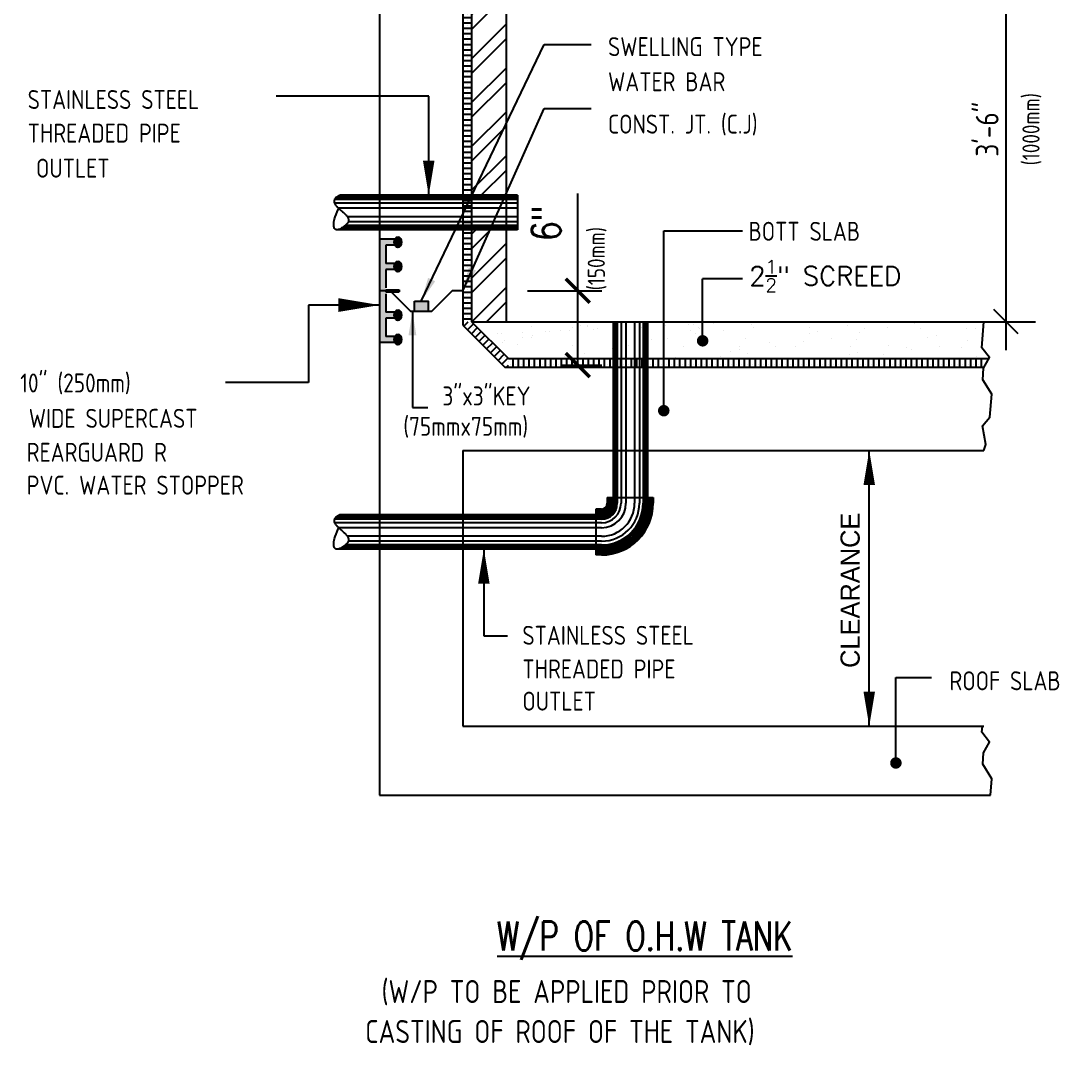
# Model space of a CAD drawing. Header units: inches. Extents: x 62745 to 64469, y 7520 to 8963.
# Drawn here: x 63366.6 to 63583.6, y 8291.4 to 8505.5 of the extents above; entities that cross this region are included whole.
import ezdxf
from ezdxf.enums import TextEntityAlignment as Align

# ---------------------------------------------------------------- set-up
doc = ezdxf.new("R2010")
doc.units = ezdxf.units.IN
doc.header["$MEASUREMENT"] = 0
doc.header["$PDMODE"] = 3
for name, color, linetype in [('BARS', 4, 'Continuous'), ('DIM', 2, 'Continuous'), ('DIML', 1, 'Continuous'), ('ELEVATION', 2, 'Continuous'), ('HATCH', 253, 'Continuous'), ('L2', 2, 'Continuous'), ('miscllenious', 1, 'Continuous'), ('REARGUARD', 2, 'Continuous'), ('SECTION', 3, 'Continuous'), ('T3', 3, 'Continuous'), ('TETIL TEX', 4, 'Continuous'), ('TEXT3', 4, 'Continuous')]:
    doc.layers.add(name, color=color, linetype=linetype)
doc.styles.add('1', font='archquik.shx', dxfattribs={"height": 48})
doc.styles.add('ARCHQUIK', font='ARCHQUIK.shx', dxfattribs={"height": 30})
doc.styles.add('DIM 3_16 (A)', font='simplex.shx', dxfattribs={"width": 0.8})
doc.styles.add('ROMANS', font='simplex.shx', dxfattribs={"width": 0.75})
doc.styles.get("Standard").update_dxf_attribs({"font": 'arial.ttf'})
doc.dimstyles.new('DIM 3_16 (A)', dxfattribs={"dimtxt": 6, "dimasz": 5, "dimexe": 5, "dimexo": 5, "dimgap": 3, "dimtad": 1, "dimdec": 0, "dimzin": 3, "dimdsep": 46, "dimlunit": 4, "dimtxsty": 'DIM 3_16 (A)', "dimblk": 'ARCHTICK', "dimcen": 5, "dimdle": 6, "dimclrd": 2, "dimclre": 2, "dimclrt": 3, "dimadec": 0, "dimazin": 2, "dimtfac": 1, "dimtdec": 0, "dimtofl": 0, "dimtmove": 0, "dimatfit": 3, "dimfxl": 0, "dimtolj": 1, "dimtzin": 0, "dimlwd": -1, "dimlwe": -1, "dimarcsym": 0})

# ---------------------------------------------------------------- blocks, each defined once
blk = doc.blocks.new('*X1047')
at = {"color": 0}
for p, q in [((856.58, 903.75), (858.08, 903.75)), ((856.58, 902.81), (858.08, 902.81)), ((857.34, 903.28), (857.34, 903.28)), ((857.34, 902.34), (857.34, 902.34)), ((856.58, 901.87), (858.08, 901.87)), ((856.58, 900.94), (858.08, 900.94)), ((857.34, 901.41), (857.34, 901.41)), ((857.34, 900.47), (857.34, 900.47)), ((856.58, 900), (858.08, 900)), ((856.58, 899.06), (858.08, 899.06)), ((857.34, 899.53), (857.34, 899.53)), ((856.58, 898.12), (858.08, 898.12)), ((856.58, 897.19), (858.08, 897.19)), ((857.34, 898.59), (857.34, 898.59)), ((857.34, 897.66), (857.34, 897.66)), ((856.58, 896.25), (858.08, 896.25)), ((856.58, 895.31), (858.08, 895.31)), ((857.34, 896.72), (857.34, 896.72)), ((857.34, 895.78), (857.34, 895.78)), ((856.58, 894.37), (858.08, 894.37)), ((856.58, 893.44), (858.08, 893.44)), ((857.34, 894.84), (857.34, 894.84)), ((857.34, 893.91), (857.34, 893.91)), ((856.58, 892.5), (858.08, 892.5)), ((856.58, 891.56), (858.08, 891.56)), ((857.34, 892.97), (857.34, 892.97)), ((857.34, 892.03), (857.34, 892.03)), ((856.58, 890.62), (858.08, 890.62)), ((856.58, 889.69), (858.08, 889.69)), ((857.34, 891.09), (857.34, 891.09)), ((857.34, 890.16), (857.34, 890.16)), ((856.58, 888.75), (858.08, 888.75)), ((856.58, 887.81), (858.08, 887.81)), ((857.34, 889.22), (857.34, 889.22)), ((857.34, 888.28), (857.34, 888.28)), ((856.58, 886.87), (858.08, 886.87)), ((857.34, 887.34), (857.34, 887.34)), ((857.34, 886.41), (857.34, 886.41)), ((856.58, 885.94), (858.08, 885.94)), ((856.58, 885), (858.08, 885)), ((857.34, 885.47), (857.34, 885.47)), ((857.34, 884.53), (857.34, 884.53)), ((856.58, 884.06), (858.08, 884.06)), ((856.58, 883.12), (858.08, 883.12)), ((857.34, 883.59), (857.34, 883.59)), ((857.34, 882.66), (857.34, 882.66)), ((856.58, 882.19), (858.08, 882.19)), ((856.58, 881.25), (858.08, 881.25)), ((857.34, 881.72), (857.34, 881.72)), ((857.34, 880.78), (857.34, 880.78)), ((856.58, 880.31), (858.08, 880.31)), ((856.58, 879.37), (858.08, 879.37)), ((857.34, 879.84), (857.34, 879.84)), ((857.34, 878.91), (857.34, 878.91)), ((856.58, 878.44), (858.08, 878.44)), ((856.58, 877.5), (858.08, 877.5)), ((857.34, 877.97), (857.34, 877.97)), ((857.34, 877.03), (857.34, 877.03)), ((856.58, 876.56), (858.08, 876.56)), ((856.58, 875.62), (858.08, 875.62)), ((857.34, 876.09), (857.34, 876.09)), ((857.34, 875.16), (857.34, 875.16)), ((856.58, 874.69), (858.08, 874.69)), ((856.58, 873.75), (858.08, 873.75)), ((857.34, 874.22), (857.34, 874.22)), ((856.58, 872.81), (858.08, 872.81)), ((856.58, 871.87), (858.08, 871.87)), ((857.34, 873.28), (857.34, 873.28)), ((857.34, 872.34), (857.34, 872.34)), ((856.58, 870.94), (858.08, 870.94)), ((856.58, 870), (858.08, 870)), ((857.34, 871.41), (857.34, 871.41)), ((857.34, 870.47), (857.34, 870.47)), ((856.58, 869.06), (858.08, 869.06)), ((856.58, 868.12), (858.08, 868.12)), ((857.34, 869.53), (857.34, 869.53)), ((857.34, 868.59), (857.34, 868.59)), ((856.58, 867.19), (858.08, 867.19)), ((856.58, 866.25), (858.08, 866.25)), ((857.34, 867.66), (857.34, 867.66)), ((857.34, 866.72), (857.34, 866.72)), ((856.58, 865.31), (858.08, 865.31)), ((856.58, 864.37), (858.08, 864.37)), ((857.34, 865.78), (857.34, 865.78)), ((857.34, 864.84), (857.34, 864.84)), ((856.58, 863.44), (858.08, 863.44)), ((856.58, 862.5), (858.08, 862.5)), ((857.34, 863.91), (857.34, 863.91)), ((857.34, 862.97), (857.34, 862.97)), ((856.58, 861.56), (858.08, 861.56)), ((857.34, 862.03), (857.34, 862.03)), ((857.34, 861.09), (857.34, 861.09)), ((856.58, 860.62), (858.08, 860.62)), ((856.58, 859.69), (858.08, 859.69)), ((857.34, 860.16), (857.34, 860.16)), ((857.34, 859.22), (857.34, 859.22)), ((856.58, 858.75), (858.08, 858.75)), ((856.58, 857.81), (858.08, 857.81)), ((857.34, 858.28), (857.34, 858.28)), ((857.34, 857.34), (857.34, 857.34)), ((856.58, 856.87), (858.08, 856.87)), ((856.58, 855.94), (858.08, 855.94)), ((857.34, 856.41), (857.34, 856.41)), ((857.34, 855.47), (857.34, 855.47)), ((856.58, 855), (858.08, 855)), ((856.58, 854.06), (858.08, 854.06)), ((857.34, 854.53), (857.34, 854.53)), ((857.34, 853.59), (857.34, 853.59)), ((856.58, 853.12), (858.08, 853.12)), ((856.58, 852.19), (858.08, 852.19)), ((857.34, 852.66), (857.34, 852.66)), ((857.34, 851.72), (857.34, 851.72)), ((856.58, 851.25), (858.08, 851.25)), ((856.58, 850.31), (858.08, 850.31)), ((857.34, 850.78), (857.34, 850.78)), ((857.34, 849.84), (857.34, 849.84)), ((856.58, 849.37), (858.08, 849.37)), ((856.58, 848.44), (858.08, 848.44)), ((857.34, 848.91), (857.34, 848.91)), ((856.58, 847.5), (858.08, 847.5)), ((856.58, 846.56), (858.08, 846.56)), ((857.34, 847.97), (857.34, 847.97)), ((857.34, 847.03), (857.34, 847.03)), ((856.58, 845.62), (858.08, 845.62)), ((856.58, 844.69), (858.08, 844.69)), ((857.34, 846.09), (857.34, 846.09)), ((857.34, 845.16), (857.34, 845.16)), ((856.58, 843.75), (858.08, 843.75)), ((856.58, 842.81), (858.08, 842.81)), ((857.34, 844.22), (857.34, 844.22)), ((857.34, 843.28), (857.34, 843.28)), ((856.58, 841.87), (858.08, 841.87)), ((856.58, 840.94), (858.08, 840.94)), ((857.34, 842.34), (857.34, 842.34)), ((857.34, 841.41), (857.34, 841.41)), ((856.58, 840), (858.08, 840)), ((856.58, 839.06), (858.08, 839.06)), ((857.34, 840.47), (857.34, 840.47)), ((857.34, 839.53), (857.34, 839.53)), ((856.58, 838.12), (858.08, 838.12)), ((856.58, 837.19), (858.08, 837.19)), ((857.34, 838.59), (857.34, 838.59)), ((857.34, 837.66), (857.34, 837.66)), ((856.58, 836.25), (858.08, 836.25)), ((857.34, 836.72), (857.34, 836.72)), ((857.34, 835.78), (857.34, 835.78)), ((856.58, 835.31), (858.08, 835.31)), ((856.58, 834.37), (858.08, 834.37)), ((857.34, 834.84), (857.34, 834.84)), ((857.34, 833.91), (857.34, 833.91)), ((856.58, 833.44), (858.08, 833.44)), ((856.58, 832.5), (858.08, 832.5)), ((857.34, 832.97), (857.34, 832.97)), ((857.34, 832.03), (857.34, 832.03)), ((856.58, 831.56), (858.08, 831.56)), ((856.58, 830.62), (858.08, 830.62)), ((857.34, 831.09), (857.34, 831.09)), ((857.34, 830.16), (857.34, 830.16)), ((856.58, 829.69), (858.08, 829.69)), ((856.58, 828.75), (858.08, 828.75)), ((857.34, 829.22), (857.34, 829.22)), ((857.34, 828.28), (857.34, 828.28)), ((856.58, 827.81), (858.08, 827.81)), ((856.58, 826.87), (858.08, 826.87)), ((857.34, 827.34), (857.34, 827.34)), ((857.34, 826.41), (857.34, 826.41)), ((856.58, 825.94), (858.08, 825.94)), ((856.58, 825), (858.08, 825)), ((857.34, 825.47), (857.34, 825.47)), ((857.34, 824.53), (857.34, 824.53)), ((856.58, 824.06), (858.08, 824.06)), ((856.58, 823.12), (858.08, 823.12)), ((857.34, 823.59), (857.34, 823.59)), ((856.58, 822.19), (858.08, 822.19)), ((856.58, 821.25), (858.08, 821.25)), ((857.34, 822.66), (857.34, 822.66)), ((857.34, 821.72), (857.34, 821.72)), ((856.58, 820.31), (858.08, 820.31)), ((856.58, 819.37), (858.08, 819.37)), ((857.34, 820.78), (857.34, 820.78)), ((857.34, 819.84), (857.34, 819.84)), ((856.58, 818.44), (858.08, 818.44)), ((856.58, 817.5), (858.08, 817.5)), ((857.34, 818.91), (857.34, 818.91)), ((857.34, 817.97), (857.34, 817.97)), ((856.58, 816.56), (858.08, 816.56)), ((856.58, 815.62), (858.08, 815.62)), ((857.34, 817.03), (857.34, 817.03)), ((857.34, 816.09), (857.34, 816.09)), ((856.58, 814.69), (858.08, 814.69)), ((856.58, 813.75), (858.08, 813.75)), ((857.34, 815.16), (857.34, 815.16)), ((857.34, 814.22), (857.34, 814.22)), ((856.58, 812.81), (858.08, 812.81)), ((856.58, 811.87), (858.08, 811.87)), ((857.34, 813.28), (857.34, 813.28)), ((857.34, 812.34), (857.34, 812.34)), ((856.58, 810.94), (858.08, 810.94)), ((857.34, 811.41), (857.34, 811.41)), ((857.34, 810.47), (857.34, 810.47)), ((856.58, 810), (858.08, 810)), ((856.58, 809.06), (858.08, 809.06)), ((857.34, 809.53), (857.34, 809.53)), ((857.34, 808.59), (857.34, 808.59)), ((856.58, 808.12), (858.08, 808.12)), ((856.58, 807.19), (858.08, 807.19)), ((857.34, 807.66), (857.34, 807.66)), ((857.34, 806.72), (857.34, 806.72)), ((856.58, 806.25), (858.08, 806.25)), ((856.58, 805.31), (858.08, 805.31)), ((857.34, 805.78), (857.34, 805.78)), ((857.34, 804.84), (857.34, 804.84)), ((856.58, 804.37), (858.08, 804.37)), ((856.58, 803.44), (858.08, 803.44)), ((857.34, 803.91), (857.34, 803.91)), ((857.34, 802.97), (857.34, 802.97)), ((856.58, 802.5), (858.08, 802.5)), ((856.58, 801.56), (858.08, 801.56)), ((857.34, 802.03), (857.34, 802.03)), ((857.34, 801.09), (857.34, 801.09)), ((856.58, 800.62), (858.08, 800.62)), ((856.58, 799.69), (858.08, 799.69)), ((857.34, 800.16), (857.34, 800.16)), ((857.34, 799.22), (857.34, 799.22)), ((856.58, 798.75), (858.08, 798.75)), ((856.58, 797.81), (858.08, 797.81)), ((857.34, 798.28), (857.34, 798.28)), ((856.58, 796.87), (858.08, 796.87)), ((856.58, 795.94), (858.08, 795.94)), ((857.34, 797.34), (857.34, 797.34)), ((857.34, 796.41), (857.34, 796.41)), ((856.58, 795), (858.08, 795)), ((856.58, 794.06), (858.08, 794.06)), ((857.34, 795.47), (857.34, 795.47)), ((857.34, 794.53), (857.34, 794.53)), ((856.58, 793.12), (858.08, 793.12)), ((856.58, 792.19), (858.08, 792.19)), ((857.34, 793.59), (857.34, 793.59)), ((857.34, 792.66), (857.34, 792.66)), ((856.58, 791.25), (858.08, 791.25)), ((856.58, 790.31), (858.08, 790.31)), ((857.34, 791.72), (857.34, 791.72)), ((857.34, 790.78), (857.34, 790.78)), ((856.58, 789.37), (858.08, 789.37)), ((856.58, 788.44), (858.08, 788.44)), ((857.34, 789.84), (857.34, 789.84)), ((857.34, 788.91), (857.34, 788.91)), ((856.58, 787.5), (858.08, 787.5)), ((856.58, 786.56), (858.08, 786.56)), ((857.34, 787.97), (857.34, 787.97)), ((857.34, 787.03), (857.34, 787.03)), ((856.58, 785.62), (858.08, 785.62)), ((857.34, 786.09), (857.34, 786.09)), ((857.34, 785.16), (857.34, 785.16)), ((856.58, 784.69), (858.08, 784.69)), ((856.58, 783.75), (858.08, 783.75)), ((857.34, 784.22), (857.34, 784.22)), ((857.34, 783.28), (857.34, 783.28)), ((856.58, 782.81), (858.08, 782.81)), ((856.58, 781.87), (858.08, 781.87)), ((857.34, 782.34), (857.34, 782.34)), ((857.34, 781.41), (857.34, 781.41)), ((856.58, 780.94), (858.08, 780.94)), ((856.58, 780), (858.08, 780)), ((857.34, 780.47), (857.34, 780.47)), ((857.34, 779.53), (857.34, 779.53)), ((856.58, 779.06), (858.08, 779.06)), ((856.58, 778.12), (858.08, 778.12)), ((857.34, 778.59), (857.34, 778.59)), ((857.34, 777.66), (857.34, 777.66)), ((856.58, 777.19), (858.08, 777.19)), ((856.58, 776.25), (858.08, 776.25)), ((857.34, 776.72), (857.34, 776.72)), ((857.34, 775.78), (857.34, 775.78)), ((856.58, 775.31), (858.08, 775.31)), ((856.58, 774.37), (858.08, 774.37)), ((857.34, 774.84), (857.34, 774.84)), ((857.34, 773.91), (857.34, 773.91)), ((856.58, 773.44), (858.08, 773.44)), ((856.58, 772.5), (858.08, 772.5)), ((857.34, 772.97), (857.34, 772.97)), ((856.58, 771.56), (858.08, 771.56)), ((856.58, 770.62), (858.08, 770.62)), ((857.34, 772.03), (857.34, 772.03)), ((857.34, 771.09), (857.34, 771.09)), ((856.58, 769.69), (858.08, 769.69)), ((856.58, 768.75), (858.08, 768.75)), ((857.34, 770.16), (857.34, 770.16)), ((857.34, 769.22), (857.34, 769.22)), ((856.58, 767.81), (858.08, 767.81)), ((857.34, 768.28), (857.34, 768.28)), ((857.34, 767.34), (857.34, 767.34))]:
    blk.add_line(p, q, dxfattribs=at)
blk = doc.blocks.new('*X1046')
at = {"color": 0}
for p, q in [((856.72, 766.56), (857.48, 767.33)), ((857.38, 765.9), (858.44, 766.96)), ((857.81, 766.99), (857.81, 766.99)), ((857.15, 766.33), (857.15, 766.33)), ((857.81, 765.66), (857.81, 765.66)), ((858.05, 765.24), (859.11, 766.3)), ((858.47, 766.33), (858.47, 766.33)), ((858.47, 765), (858.47, 765)), ((858.71, 764.58), (859.77, 765.64)), ((859.13, 765.66), (859.13, 765.66)), ((859.37, 763.91), (860.43, 764.97)), ((859.8, 765), (859.8, 765)), ((859.13, 764.34), (859.13, 764.34)), ((859.8, 763.68), (859.8, 763.68)), ((860.03, 763.25), (861.1, 764.31)), ((860.46, 764.34), (860.46, 764.34)), ((860.7, 762.59), (861.76, 763.65)), ((861.12, 763.68), (861.12, 763.68)), ((860.46, 763.01), (860.46, 763.01)), ((861.12, 762.35), (861.12, 762.35)), ((861.36, 761.92), (862.42, 762.98)), ((861.79, 763.01), (861.79, 763.01)), ((861.79, 761.69), (861.79, 761.69)), ((862.02, 761.26), (863.08, 762.32)), ((862.45, 762.35), (862.45, 762.35)), ((862.69, 760.6), (863.75, 761.66)), ((863.11, 761.69), (863.11, 761.69)), ((862.45, 761.02), (862.45, 761.02)), ((863.11, 760.36), (863.11, 760.36)), ((863.35, 759.93), (864.41, 761)), ((863.78, 761.02), (863.78, 761.02)), ((863.78, 759.7), (863.78, 759.7)), ((864.15, 759.41), (864.49, 759.75)), ((864.44, 760.36), (864.44, 760.36))]:
    blk.add_line(p, q, dxfattribs=at)
blk = doc.blocks.new('*X1049')
at = {"color": 0}
for p, q in [((839.32, 766.7), (839.32, 766.7)), ((845.43, 767.2), (845.43, 767.2)), ((858.2, 766.76), (858.2, 766.76)), ((858.95, 766.8), (858.95, 766.8)), ((862.48, 766.95), (862.48, 766.95)), ((865.24, 767.29), (865.24, 767.29)), ((866.53, 767.13), (866.53, 767.13)), ((867.28, 767.16), (867.28, 767.16)), ((869.1, 766.9), (869.1, 766.9)), ((870.82, 767.32), (870.82, 767.32)), ((885.88, 766.71), (885.88, 766.71)), ((897.55, 766.94), (897.55, 766.94)), ((821.17, 766.56), (821.17, 766.56)), ((824.87, 765.31), (824.87, 765.31)), ((825.62, 765.34), (825.62, 765.34)), ((829.16, 765.5), (829.16, 765.5)), ((830.81, 766.48), (830.81, 766.48)), ((833.2, 765.67), (833.2, 765.67)), ((833.95, 765.71), (833.95, 765.71)), ((835.76, 765.75), (835.76, 765.75)), ((837.49, 765.86), (837.49, 765.86)), ((837.86, 766.37), (837.86, 766.37)), ((840.51, 766.46), (840.51, 766.46)), ((840.61, 766.63), (840.61, 766.63)), ((841.53, 766.04), (841.53, 766.04)), ((842.28, 766.07), (842.28, 766.07)), ((845.82, 766.22), (845.82, 766.22)), ((849.87, 766.4), (849.87, 766.4)), ((850.15, 766.38), (850.15, 766.38)), ((850.62, 766.43), (850.62, 766.43)), ((854.15, 766.59), (854.15, 766.59)), ((858.5, 765.79), (858.5, 765.79)), ((859.39, 765.23), (859.39, 765.23)), ((859.85, 766.36), (859.85, 766.36)), ((859.97, 766.12), (859.97, 766.12)), ((864.21, 765.8), (864.21, 765.8)), ((869.49, 766.29), (869.49, 766.29)), ((879.15, 765.21), (879.15, 765.21)), ((879.18, 766.27), (879.18, 766.27)), ((880.61, 765.54), (880.61, 765.54)), ((887.88, 765.49), (887.88, 765.49)), ((888.83, 766.19), (888.83, 766.19)), ((892.74, 766.37), (892.74, 766.37)), ((898.52, 766.17), (898.52, 766.17)), ((901.26, 764.96), (901.26, 764.96)), ((906.53, 766.13), (906.53, 766.13)), ((908.17, 766.09), (908.17, 766.09)), ((825.7, 763.68), (825.7, 763.68)), ((826.05, 764.08), (826.05, 764.08)), ((828.36, 763.28), (828.36, 763.28)), ((829.31, 764.53), (829.31, 764.53)), ((830.87, 764.65), (830.87, 764.65)), ((830.98, 764.85), (830.98, 764.85)), ((838, 763.2), (838, 763.2)), ((846.35, 763.1), (846.35, 763.1)), ((847.7, 763.18), (847.7, 763.18)), ((848.65, 764.43), (848.65, 764.43)), ((849.65, 763.25), (849.65, 763.25)), ((851.62, 764.27), (851.62, 764.27)), ((854.54, 764.35), (854.54, 764.35)), ((857.34, 763.1), (857.34, 763.1)), ((867.04, 763.09), (867.04, 763.09)), ((867.99, 764.33), (867.99, 764.33)), ((872.26, 763.69), (872.26, 763.69)), ((878.18, 763.82), (878.18, 763.82)), ((882.99, 764.39), (882.99, 764.39)), ((887.33, 764.24), (887.33, 764.24)), ((892.91, 763.11), (892.91, 763.11)), ((899.79, 764.63), (899.79, 764.63)), ((906.66, 764.09), (906.66, 764.09)), ((906.67, 764.14), (906.67, 764.14)), ((836.51, 761.25), (836.51, 761.25)), ((838, 761.25), (838, 761.25)), ((839.98, 761.8), (839.98, 761.8)), ((844.83, 762.68), (844.83, 762.68)), ((844.88, 762.77), (844.88, 762.77)), ((863.62, 761.27), (863.62, 761.27)), ((865.53, 762.19), (865.53, 762.19)), ((866.99, 762.52), (866.99, 762.52)), ((868.43, 761.84), (868.43, 761.84)), ((873.32, 762.94), (873.32, 762.94)), ((876.68, 763.01), (876.68, 763.01)), ((886.17, 761.61), (886.17, 761.61)), ((886.38, 762.99), (886.38, 762.99)), ((887.64, 761.94), (887.64, 761.94)), ((892.1, 761.54), (892.1, 761.54)), ((896.02, 762.91), (896.02, 762.91)), ((896.96, 762.42), (896.96, 762.42)), ((901.77, 762.99), (901.77, 762.99)), ((905.72, 762.89), (905.72, 762.89)), ((908.28, 761.36), (908.28, 761.36)), ((855.85, 761.15), (855.85, 761.15)), ((875.19, 761.06), (875.19, 761.06)), ((894.53, 760.96), (894.53, 760.96)), ((906.82, 761.03), (906.82, 761.03))]:
    blk.add_line(p, q, dxfattribs=at)
blk = doc.blocks.new('*X1048')
at = {"color": 0}
for p, q in [((864.84, 760.78), (864.84, 760.78)), ((864.84, 759.84), (864.84, 759.84)), ((865.31, 759.41), (865.31, 760.91)), ((865.78, 760.78), (865.78, 760.78)), ((865.78, 759.84), (865.78, 759.84)), ((866.25, 759.41), (866.25, 760.91)), ((866.72, 760.78), (866.72, 760.78)), ((866.72, 759.84), (866.72, 759.84)), ((867.19, 759.41), (867.19, 760.91)), ((867.66, 760.78), (867.66, 760.78)), ((867.66, 759.84), (867.66, 759.84)), ((868.12, 759.41), (868.12, 760.91)), ((868.59, 760.78), (868.59, 760.78)), ((868.59, 759.84), (868.59, 759.84)), ((869.06, 759.41), (869.06, 760.91)), ((869.53, 760.78), (869.53, 760.78)), ((869.53, 759.84), (869.53, 759.84)), ((870, 759.41), (870, 760.91)), ((870.47, 760.78), (870.47, 760.78)), ((870.47, 759.84), (870.47, 759.84)), ((870.94, 759.41), (870.94, 760.91)), ((871.41, 760.78), (871.41, 760.78)), ((871.41, 759.84), (871.41, 759.84)), ((871.87, 759.41), (871.87, 760.91)), ((872.34, 760.78), (872.34, 760.78)), ((872.34, 759.84), (872.34, 759.84)), ((872.81, 759.41), (872.81, 760.91)), ((873.28, 760.78), (873.28, 760.78)), ((873.28, 759.84), (873.28, 759.84)), ((873.75, 759.41), (873.75, 760.91)), ((874.22, 760.78), (874.22, 760.78)), ((874.22, 759.84), (874.22, 759.84)), ((874.69, 759.41), (874.69, 760.91)), ((875.16, 760.78), (875.16, 760.78)), ((875.16, 759.84), (875.16, 759.84)), ((875.62, 759.41), (875.62, 760.91)), ((876.09, 760.78), (876.09, 760.78)), ((876.09, 759.84), (876.09, 759.84)), ((876.56, 759.41), (876.56, 760.91)), ((877.03, 760.78), (877.03, 760.78)), ((877.03, 759.84), (877.03, 759.84)), ((877.5, 759.41), (877.5, 760.91)), ((877.97, 760.78), (877.97, 760.78)), ((877.97, 759.84), (877.97, 759.84)), ((878.44, 759.41), (878.44, 760.91)), ((878.91, 760.78), (878.91, 760.78)), ((878.91, 759.84), (878.91, 759.84)), ((879.37, 759.41), (879.37, 760.91)), ((879.84, 760.78), (879.84, 760.78)), ((879.84, 759.84), (879.84, 759.84)), ((880.31, 759.41), (880.31, 760.91)), ((880.78, 760.78), (880.78, 760.78)), ((880.78, 759.84), (880.78, 759.84)), ((881.25, 759.41), (881.25, 760.91)), ((881.72, 760.78), (881.72, 760.78)), ((881.72, 759.84), (881.72, 759.84)), ((882.19, 759.41), (882.19, 760.91)), ((882.66, 760.78), (882.66, 760.78)), ((882.66, 759.84), (882.66, 759.84)), ((883.12, 759.41), (883.12, 760.91)), ((883.59, 760.78), (883.59, 760.78)), ((883.59, 759.84), (883.59, 759.84)), ((884.06, 759.41), (884.06, 760.91)), ((884.53, 760.78), (884.53, 760.78)), ((884.53, 759.84), (884.53, 759.84)), ((885, 759.41), (885, 760.91)), ((885.47, 760.78), (885.47, 760.78)), ((885.47, 759.84), (885.47, 759.84)), ((885.94, 759.41), (885.94, 760.91)), ((886.41, 760.78), (886.41, 760.78)), ((886.41, 759.84), (886.41, 759.84)), ((886.87, 759.41), (886.87, 760.91)), ((887.34, 760.78), (887.34, 760.78)), ((887.34, 759.84), (887.34, 759.84)), ((887.81, 759.41), (887.81, 760.91)), ((888.28, 760.78), (888.28, 760.78)), ((888.28, 759.84), (888.28, 759.84)), ((888.75, 759.41), (888.75, 760.91)), ((889.22, 760.78), (889.22, 760.78)), ((889.22, 759.84), (889.22, 759.84)), ((889.69, 759.41), (889.69, 760.91)), ((890.16, 760.78), (890.16, 760.78)), ((890.16, 759.84), (890.16, 759.84)), ((890.62, 759.41), (890.62, 760.91)), ((891.09, 760.78), (891.09, 760.78)), ((891.09, 759.84), (891.09, 759.84)), ((891.56, 759.41), (891.56, 760.91)), ((892.03, 760.78), (892.03, 760.78)), ((892.03, 759.84), (892.03, 759.84)), ((892.5, 759.41), (892.5, 760.91)), ((892.97, 760.78), (892.97, 760.78)), ((892.97, 759.84), (892.97, 759.84)), ((893.44, 759.41), (893.44, 760.91)), ((893.91, 760.78), (893.91, 760.78)), ((893.91, 759.84), (893.91, 759.84)), ((894.37, 759.41), (894.37, 760.91)), ((894.84, 760.78), (894.84, 760.78)), ((894.84, 759.84), (894.84, 759.84)), ((895.31, 759.41), (895.31, 760.91)), ((895.78, 760.78), (895.78, 760.78)), ((895.78, 759.84), (895.78, 759.84)), ((896.25, 759.41), (896.25, 760.91)), ((896.72, 760.78), (896.72, 760.78)), ((896.72, 759.84), (896.72, 759.84)), ((897.19, 759.41), (897.19, 760.91)), ((897.66, 760.78), (897.66, 760.78)), ((897.66, 759.84), (897.66, 759.84)), ((898.12, 759.41), (898.12, 760.91)), ((898.59, 760.78), (898.59, 760.78)), ((898.59, 759.84), (898.59, 759.84)), ((899.06, 759.41), (899.06, 760.91)), ((899.53, 760.78), (899.53, 760.78)), ((899.53, 759.84), (899.53, 759.84)), ((900, 759.41), (900, 760.91)), ((900.47, 760.78), (900.47, 760.78)), ((900.47, 759.84), (900.47, 759.84)), ((900.94, 759.41), (900.94, 760.91)), ((901.41, 760.78), (901.41, 760.78)), ((901.41, 759.84), (901.41, 759.84)), ((901.87, 759.41), (901.87, 760.91)), ((902.34, 760.78), (902.34, 760.78)), ((902.34, 759.84), (902.34, 759.84)), ((902.81, 759.41), (902.81, 760.91)), ((903.28, 760.78), (903.28, 760.78)), ((903.28, 759.84), (903.28, 759.84)), ((903.75, 759.41), (903.75, 760.91)), ((904.22, 760.78), (904.22, 760.78)), ((904.22, 759.84), (904.22, 759.84)), ((904.69, 759.41), (904.69, 760.91)), ((905.16, 760.78), (905.16, 760.78)), ((905.16, 759.84), (905.16, 759.84)), ((905.62, 759.41), (905.62, 760.91)), ((906.09, 760.78), (906.09, 760.78)), ((906.09, 759.84), (906.09, 759.84)), ((906.56, 759.41), (906.56, 760.91)), ((907.03, 760.78), (907.03, 760.78)), ((907.03, 759.84), (907.03, 759.84)), ((907.5, 759.41), (907.5, 760.91)), ((907.97, 760.78), (907.97, 760.78)), ((907.97, 759.84), (907.97, 759.84)), ((908.44, 759.41), (908.44, 760.91)), ((908.91, 760.78), (908.91, 760.78)), ((908.91, 759.84), (908.91, 759.84)), ((909.37, 759.41), (909.37, 760.91)), ((909.84, 760.78), (909.84, 760.78)), ((909.84, 759.84), (909.84, 759.84)), ((910.31, 759.41), (910.31, 760.91)), ((910.78, 760.78), (910.78, 760.78)), ((910.78, 759.84), (910.78, 759.84)), ((911.25, 759.41), (911.25, 760.91)), ((911.72, 760.78), (911.72, 760.78)), ((911.72, 759.84), (911.72, 759.84)), ((912.19, 759.41), (912.19, 760.91)), ((912.66, 760.78), (912.66, 760.78)), ((912.66, 759.84), (912.66, 759.84)), ((913.12, 759.41), (913.12, 760.91)), ((913.59, 760.78), (913.59, 760.78)), ((913.59, 759.84), (913.59, 759.84)), ((914.06, 759.41), (914.06, 760.91)), ((914.53, 760.78), (914.53, 760.78)), ((914.53, 759.84), (914.53, 759.84)), ((915, 759.41), (915, 760.91)), ((915.47, 760.78), (915.47, 760.78)), ((915.47, 759.84), (915.47, 759.84)), ((915.94, 759.41), (915.94, 760.91)), ((916.41, 760.78), (916.41, 760.78)), ((916.41, 759.84), (916.41, 759.84)), ((916.87, 759.41), (916.87, 760.91)), ((917.34, 760.78), (917.34, 760.78)), ((917.34, 759.84), (917.34, 759.84)), ((917.81, 759.41), (917.81, 760.91)), ((918.28, 760.78), (918.28, 760.78)), ((918.28, 759.84), (918.28, 759.84)), ((918.75, 759.41), (918.75, 760.91)), ((919.22, 760.78), (919.22, 760.78)), ((919.22, 759.84), (919.22, 759.84)), ((919.69, 759.41), (919.69, 760.91)), ((920.16, 760.78), (920.16, 760.78)), ((920.16, 759.84), (920.16, 759.84)), ((920.62, 759.41), (920.62, 760.91)), ((921.09, 760.78), (921.09, 760.78)), ((921.09, 759.84), (921.09, 759.84)), ((921.56, 759.41), (921.56, 760.91)), ((922.03, 760.78), (922.03, 760.78)), ((922.03, 759.84), (922.03, 759.84)), ((922.5, 759.41), (922.5, 760.91)), ((922.97, 760.78), (922.97, 760.78)), ((922.97, 759.84), (922.97, 759.84)), ((923.44, 759.41), (923.44, 760.91)), ((923.91, 760.78), (923.91, 760.78)), ((923.91, 759.84), (923.91, 759.84)), ((924.37, 759.41), (924.37, 760.91)), ((924.84, 760.78), (924.84, 760.78)), ((924.84, 759.84), (924.84, 759.84)), ((925.31, 759.41), (925.31, 760.91)), ((925.78, 760.78), (925.78, 760.78)), ((925.78, 759.84), (925.78, 759.84)), ((926.25, 759.41), (926.25, 760.91)), ((926.72, 760.78), (926.72, 760.78)), ((926.72, 759.84), (926.72, 759.84)), ((927.19, 759.41), (927.19, 760.91)), ((927.66, 760.78), (927.66, 760.78)), ((927.66, 759.84), (927.66, 759.84)), ((928.12, 759.41), (928.12, 760.91)), ((928.59, 760.78), (928.59, 760.78)), ((928.59, 759.84), (928.59, 759.84)), ((929.06, 759.41), (929.06, 760.91)), ((929.53, 760.78), (929.53, 760.78)), ((929.53, 759.84), (929.53, 759.84)), ((930, 759.41), (930, 760.91)), ((930.47, 760.78), (930.47, 760.78)), ((930.47, 759.84), (930.47, 759.84)), ((930.94, 759.41), (930.94, 760.91)), ((931.41, 760.78), (931.41, 760.78)), ((931.41, 759.84), (931.41, 759.84)), ((931.87, 759.41), (931.87, 760.91)), ((932.34, 760.78), (932.34, 760.78)), ((932.34, 759.84), (932.34, 759.84)), ((932.81, 759.41), (932.81, 760.91)), ((933.28, 760.78), (933.28, 760.78)), ((933.28, 759.84), (933.28, 759.84)), ((933.75, 759.41), (933.75, 760.91)), ((934.22, 760.78), (934.22, 760.78)), ((934.22, 759.84), (934.22, 759.84)), ((934.69, 759.41), (934.69, 760.91)), ((935.16, 760.78), (935.16, 760.78)), ((935.16, 759.84), (935.16, 759.84)), ((935.62, 759.41), (935.62, 760.91)), ((936.09, 760.78), (936.09, 760.78)), ((936.09, 759.84), (936.09, 759.84)), ((936.56, 759.41), (936.56, 760.91)), ((937.03, 760.78), (937.03, 760.78)), ((937.03, 759.84), (937.03, 759.84)), ((937.5, 759.41), (937.5, 760.91)), ((937.97, 760.78), (937.97, 760.78)), ((937.97, 759.84), (937.97, 759.84)), ((938.44, 759.41), (938.44, 760.91)), ((938.91, 760.78), (938.91, 760.78)), ((938.91, 759.84), (938.91, 759.84)), ((939.37, 759.41), (939.37, 760.91)), ((939.84, 760.78), (939.84, 760.78)), ((939.84, 759.84), (939.84, 759.84)), ((940.31, 759.41), (940.31, 760.91)), ((940.78, 760.78), (940.78, 760.78)), ((940.78, 759.84), (940.78, 759.84)), ((941.25, 759.41), (941.25, 760.91)), ((941.72, 760.78), (941.72, 760.78)), ((941.72, 759.84), (941.72, 759.84)), ((942.19, 759.41), (942.19, 760.91)), ((942.66, 760.78), (942.66, 760.78)), ((942.66, 759.84), (942.66, 759.84)), ((943.12, 759.41), (943.12, 760.91)), ((943.59, 760.78), (943.59, 760.78)), ((943.59, 759.84), (943.59, 759.84)), ((944.06, 759.41), (944.06, 760.91)), ((944.53, 760.78), (944.53, 760.78)), ((944.53, 759.84), (944.53, 759.84)), ((945, 759.41), (945, 760.91)), ((945.47, 760.78), (945.47, 760.78)), ((945.47, 759.84), (945.47, 759.84)), ((945.94, 759.41), (945.94, 760.91)), ((946.41, 760.78), (946.41, 760.78)), ((946.41, 759.84), (946.41, 759.84)), ((946.87, 759.41), (946.87, 760.91))]:
    blk.add_line(p, q, dxfattribs=at)
blk = doc.blocks.new('rer')
at = {"layer": 'REARGUARD'}
h = blk.add_hatch(color=256, dxfattribs=at)
edge = h.paths.add_edge_path()
edge.add_ellipse((4459.35, 2208.32), major_axis=(0, 1.48), ratio=0.663813, start_angle=0, end_angle=360)
h = blk.add_hatch(color=256, dxfattribs=at)
edge = h.paths.add_edge_path()
edge.add_ellipse((4459.35, 2201.65), major_axis=(0, 1.48), ratio=0.663813, start_angle=0, end_angle=360)
blk.add_hatch(color=256, dxfattribs=at).paths.add_polyline_path([(4459.67, 2194.67), (4459.67, 2195.3), (4456.02, 2195.3), (4456.02, 2194.67)])
h = blk.add_hatch(color=256, dxfattribs=at)
edge = h.paths.add_edge_path()
edge.add_ellipse((4459.35, 2188.32), major_axis=(0, 1.48), ratio=0.663813, start_angle=0, end_angle=360)
h = blk.add_hatch(color=256, dxfattribs=at)
edge = h.paths.add_edge_path()
edge.add_ellipse((4459.35, 2181.65), major_axis=(0, 1.48), ratio=0.663813, start_angle=0, end_angle=360)
for p, q in [((4459.35, 2209.15), (4454.35, 2209.15)), ((4459.35, 2207.48), (4456.02, 2207.48)), ((4456.02, 2207.48), (4456.02, 2202.48)), ((4458.54, 2202.48), (4456.02, 2202.48)), ((4456.02, 2200.82), (4456.02, 2195.82)), ((4458.54, 2200.82), (4456.02, 2200.82)), ((4458.54, 2202.48), (4458.54, 2200.82)), ((4456.02, 2195.3), (4459.67, 2195.3)), ((4456.02, 2195.3), (4456.02, 2194.67)), ((4456.02, 2194.67), (4459.67, 2194.67)), ((4456.02, 2194.15), (4456.02, 2189.15)), ((4459.67, 2195.3), (4459.67, 2194.67)), ((4459.35, 2189.15), (4456.02, 2189.15)), ((4459.35, 2187.48), (4456.02, 2187.48)), ((4456.02, 2187.48), (4456.02, 2182.48)), ((4459.35, 2180.82), (4454.35, 2180.82)), ((4459.35, 2182.48), (4456.02, 2182.48))]:
    blk.add_line(p, q, dxfattribs=at)
for centre in [(4459.35, 2208.32), (4459.35, 2201.65), (4459.35, 2188.32), (4459.35, 2181.65)]:
    blk.add_ellipse(centre, major_axis=(0, 1.48), ratio=0.663813, dxfattribs=at)
for points in [[(4459.35, 2209.15), (4459.35, 2207.48), (4454.35, 2207.48)], [(4454.35, 2207.48), (4454.35, 2207.48), (4454.35, 2209.15), (4459.35, 2209.15)], [(4456.02, 2207.48), (4456.02, 2202.48), (4454.35, 2202.48)], [(4454.35, 2202.48), (4454.35, 2202.48), (4454.35, 2207.48), (4456.02, 2207.48)], [(4454.35, 2200.82), (4454.35, 2200.82), (4454.35, 2202.48), (4458.54, 2202.48)], [(4458.54, 2202.48), (4458.54, 2200.82), (4454.35, 2200.82)], [(4456.02, 2200.82), (4456.02, 2197.07), (4454.35, 2197.07)], [(4454.35, 2197.07), (4454.35, 2197.07), (4454.35, 2200.82), (4456.02, 2200.82)], [(4456.02, 2197.07), (4456.02, 2192.9), (4454.35, 2192.9)], [(4454.35, 2192.9), (4454.35, 2192.9), (4454.35, 2197.07), (4456.02, 2197.07)], [(4456.02, 2192.9), (4454.35, 2192.9), (4454.35, 2189.15)], [(4454.35, 2189.15), (4454.35, 2189.15), (4456.02, 2189.15), (4456.02, 2192.9)], [(4454.35, 2187.48), (4454.35, 2187.48), (4454.35, 2189.15), (4459.35, 2189.15)], [(4459.35, 2189.15), (4459.35, 2187.48), (4454.35, 2187.48)], [(4456.02, 2187.48), (4454.35, 2187.48), (4454.35, 2182.48)], [(4454.35, 2182.48), (4454.35, 2182.48), (4456.02, 2182.48), (4456.02, 2187.48)], [(4454.35, 2180.82), (4454.35, 2180.82), (4454.35, 2182.48), (4459.35, 2182.48)], [(4459.35, 2182.48), (4459.35, 2180.82), (4454.35, 2180.82)]]:
    blk.add_solid(points, dxfattribs=at)
blk = doc.blocks.new('_ARCHTICK')
at = {"color": 0, "linetype": 'ByBlock', "const_width": 0.15}
blk.add_lwpolyline([(-0.5, -0.5), (0.5, 0.5)], dxfattribs=at)
blk = doc.blocks.new('*D1052')
at = {"layer": 'DEFPOINTS', "color": 0, "transparency": 16777216}
for p in [(63467.54, 8449.07), (63474.49, 8433.54), (63483.01, 8433.54)]:
    blk.add_point(p, dxfattribs=at)
at = {"layer": 'DIM', "color": 2, "transparency": 16777216}
for p, q in [((63483.01, 8449.07), (63483.01, 8469.38)), ((63483.01, 8433.54), (63483.01, 8455.07)), ((63472.54, 8449.07), (63488.01, 8449.07)), ((63479.49, 8433.54), (63488.01, 8433.54))]:
    blk.add_line(p, q, dxfattribs=at)
at = {"layer": 'DIM', "color": 2, "transparency": 16777216, "xscale": 5, "yscale": 5, "zscale": 5}
for p, rotation in [((63483.01, 8449.07), 90), ((63483.01, 8433.54), 270)]:
    blk.add_blockref('_ARCHTICK', p, dxfattribs=dict(at, rotation=rotation))
at = {"layer": 'DIM', "color": 3, "transparency": 16777216, "insert": (63476.44, 8463.18), "char_height": 6, "attachment_point": 5, "rotation": 90, "style": 'DIM 3_16 (A)'}
blk.add_mtext('\\A1;6"', dxfattribs=at)

msp = doc.modelspace()

# ---------------------------------------------------------------- hatches: boundary and pattern name
at = {"layer": 'HATCH'}
h = msp.add_hatch(dxfattribs=at)
h.set_pattern_fill('ANSI32', color=1, scale=17.28, style=0)
h.set_pattern_definition([(45, (55308.9925, 3855.5833), (-4.582052, 4.582052), []), (45, (55312.047, 3855.5833), (-4.582052, 4.582052), [])])
h.paths.add_polyline_path([(63460.81944642, 8469.02943656), (63468.01944642, 8469.02943656), (63468.01944642, 8513.87067441), (63465.91558014, 8513.87067441, -1), (63464.71558014, 8513.87067441, -1), (63465.91558014, 8513.87067441), (63468.01944642, 8513.87067441), (63468.01944642, 8521.81075304), (63460.81944642, 8521.81075304)])
h.paths.add_polyline_path([(63468.01944642, 8461.82943656), (63460.81944642, 8461.82943656), (63460.81944642, 8442.61075308), (63468.01944642, 8442.61075308)])
msp.add_hatch(color=7, dxfattribs=at).paths.add_polyline_path([(63448.88083603, 8446.90775356), (63451.75805683, 8446.90775356), (63451.75805683, 8444.74775356), (63448.88083603, 8444.74775356)])

# ---------------------------------------------------------------- linework, layer by layer
at = {"layer": 'BARS'}
msp.add_lwpolyline([(63448.88083603, 8446.90775356), (63451.75805683, 8446.90775356), (63451.75805683, 8444.74775356), (63448.88083603, 8444.74775356)], close=True, dxfattribs=at)
at = {"layer": 'DIM'}
for p, q in [((63475.99992826, 8500.50897229), (63485.81579115, 8500.50897229)), ((63475.99992826, 8487.16504238), (63485.81579115, 8487.16504238))]:
    msp.add_line(p, q, dxfattribs=at)
at = {"layer": 'DIML'}
for p, q in [((63451.86825228, 8489.7311378), (63419.97388877, 8489.7311378)), ((63451.86825228, 8469.02943656), (63451.86825228, 8489.7311378)), ((63470.41944642, 8469.02943656), (63433.31705813, 8469.02943656)), ((63470.41944642, 8469.02943656), (63470.41944642, 8461.82943656)), ((63470.41944642, 8461.82943656), (63432.85982717, 8461.82943656)), ((63500.98330139, 8424.02295887), (63500.98330139, 8461.58940584)), ((63500.98330139, 8461.58940584), (63517.44543088, 8461.58940584)), ((63509.1018985, 8438.62416272), (63509.1018985, 8451.58933524)), ((63517.44543088, 8451.58933524), (63509.1018985, 8451.58933524)), ((63441.61944643, 8446.09237394), (63426.73827747, 8446.09237394)), ((63426.73827747, 8446.09237394), (63426.73827747, 8429.88017187)), ((63426.73827747, 8429.88017187), (63409.4215947, 8429.88017187)), ((63543.91887528, 8358.11369684), (63543.91887528, 8415.71369681)), ((63463.38934576, 8395.07765044), (63463.38934576, 8376.96666069)), ((63463.38934576, 8376.96666069), (63468.34020306, 8376.96666069)), ((63549.48482409, 8350.41690696), (63549.48482409, 8368.27368898)), ((63549.48482409, 8368.27368898), (63556.93842547, 8368.27368898))]:
    msp.add_line(p, q, dxfattribs=at)
at = {"layer": 'DIML', "color": 5}
msp.add_line((63575.01991867, 8440.06516866), (63569.92874985, 8445.15633749), dxfattribs=at)
at = {"layer": 'DIML'}
for points in [[(63451.86825228, 8469.02943656, 0, 2.4, 0), (63451.86825228, 8476.22943655, 2.4, 2.4, 0)], [(63441.61944643, 8446.09237394, 0, 2.88, 0), (63432.97944644, 8446.09237394, 2.88, 2.88, 0)], [(63543.91887528, 8415.71369681, 0, 2.4, 0), (63543.91887528, 8408.51369682, 2.4, 2.4, 0)], [(63463.38934576, 8395.07765044, 0, 2.4, 0), (63463.38934576, 8387.87765044, 2.4, 2.4, 0)], [(63543.91887528, 8358.11369684, 0, 2.4, 0), (63543.91887528, 8365.31369684, 2.4, 2.4, 0)]]:
    msp.add_lwpolyline(points, format="xyseb", dxfattribs=at)
for points in [[(63433.31705813, 8469.02943656), (63433.24807611, 8468.9919619), (63433.1672147, 8468.94761528), (63433.07724985, 8468.897471), (63432.98095751, 8468.84260339), (63432.88111362, 8468.78408677), (63432.78049412, 8468.72299546), (63432.68187496, 8468.66040377), (63432.58803208, 8468.59738602), (63432.50130707, 8468.534667), (63432.42230413, 8468.47157334), (63432.35119311, 8468.40708213), (63432.28814383, 8468.34017048), (63432.23332615, 8468.26981549), (63432.18690991, 8468.19499425), (63432.14906494, 8468.11468386), (63432.1199611, 8468.02786142), (63432.09993984, 8467.93376014), (63432.09002909, 8467.83263765), (63432.09142843, 8467.7250077), (63432.1053374, 8467.61138404), (63432.13295555, 8467.49228042), (63432.17548246, 8467.36821059), (63432.23411767, 8467.23968828), (63432.31006074, 8467.10722726), (63432.40391144, 8466.97139834), (63432.51387046, 8466.8330007), (63432.63753866, 8466.69289057), (63432.77251694, 8466.5519242), (63432.91640618, 8466.41095782), (63433.06680727, 8466.27084769), (63433.2213211, 8466.13245005), (63433.37754855, 8465.99662113), (63433.53330471, 8465.86398886), (63433.68726151, 8465.73426781), (63433.83830509, 8465.60694424), (63433.98532155, 8465.4815044), (63434.12719705, 8465.35743454), (63434.2628177, 8465.23422092), (63434.39106964, 8465.11134979), (63434.510839, 8464.9883074), (63434.62114042, 8464.86473698), (63434.72150268, 8464.74090968), (63434.81158306, 8464.61725364), (63434.89103884, 8464.49419697), (63434.95952731, 8464.37216782), (63435.01670575, 8464.2515943), (63435.06223146, 8464.13290456), (63435.09576172, 8464.01652671), (63435.11670646, 8463.90257107), (63435.12348614, 8463.78987668), (63435.1142739, 8463.67696477), (63435.08724284, 8463.56235654), (63435.04056609, 8463.44457323), (63434.97241677, 8463.32213605), (63434.88096798, 8463.19356623), (63434.76439286, 8463.05738499), (63434.62205387, 8462.91302805), (63434.4580709, 8462.76358909), (63434.27775319, 8462.61307632), (63434.08640998, 8462.46549792), (63433.88935051, 8462.32486208), (63433.69188404, 8462.195177), (63433.49931979, 8462.08045085), (63433.31696701, 8461.98469184), (63433.14910778, 8461.91107157), (63432.9959155, 8461.85941529), (63432.85653641, 8461.82871164), (63432.73011676, 8461.81794931), (63432.61580277, 8461.82611694), (63432.5127407, 8461.8522032), (63432.42007677, 8461.89519676), (63432.33695724, 8461.95408626), (63432.26273234, 8462.02811841), (63432.19756835, 8462.1175721), (63432.14183554, 8462.22298422), (63432.09590419, 8462.34489171), (63432.06014457, 8462.48383148), (63432.03492697, 8462.64034045), (63432.02062166, 8462.81495553), (63432.01759892, 8463.00821363), (63432.02738113, 8463.22247448), (63432.05609915, 8463.46738893), (63432.11103595, 8463.75443067), (63432.19947447, 8464.09507335), (63432.3286977, 8464.50079063), (63432.50598858, 8464.98305619), (63432.73863009, 8465.55334369), (63433.03390519, 8466.22312679)], [(63433.03390519, 8466.22312679), (63433.06185778, 8466.27545852)]]:
    msp.add_lwpolyline(points, dxfattribs=at)
at = {"layer": 'DIML', "const_width": 1.2}
for points in [[(63509.7018985, 8438.62416272, 1), (63508.5018985, 8438.62416272, 1)], [(63500.38330139, 8424.02295887, -1), (63501.58330139, 8424.02295887, -1)], [(63548.88482409, 8350.41690696, -1), (63550.08482409, 8350.41690696, -1)]]:
    msp.add_lwpolyline(points, format="xyb", close=True, dxfattribs=at)
at = {"layer": 'ELEVATION'}
for p, q in [((63441.61944643, 8620.91369672), (63441.61944643, 8343.71369685)), ((63459.01944642, 8606.51369672), (63459.01944642, 8441.86516866)), ((63459.01944642, 8441.86516866), (63467.77091828, 8433.1136968)), ((63460.81944642, 8442.61075308), (63468.51650269, 8434.9136968)), ((63468.01944642, 8442.61075308), (63567.8611127, 8442.61075308)), ((63490.3762028, 8442.61075308), (63490.3762028, 8405.87765043)), ((63497.5762028, 8442.61075308), (63497.5762028, 8405.87765043)), ((63468.51650269, 8434.9136968), (63568.88400747, 8434.9136968)), ((63467.77091828, 8433.1136968), (63567.8611127, 8433.1136968)), ((63459.01944642, 8415.71369681), (63459.01944642, 8358.11369684)), ((63459.01944642, 8415.71369681), (63567.8611127, 8415.71369681)), ((63489.1762028, 8405.87765043), (63489.1762028, 8404.67765043)), ((63489.1762028, 8405.87765043), (63498.7762028, 8405.87765043)), ((63498.7762028, 8405.87765043), (63498.7762028, 8404.67765043)), ((63486.7762028, 8402.27765043), (63433.31705813, 8402.27765043)), ((63486.7762028, 8403.47765043), (63486.7762028, 8393.87765044)), ((63487.9762028, 8403.47765043), (63486.7762028, 8403.47765043)), ((63486.7762028, 8395.07765044), (63432.85982717, 8395.07765044)), ((63487.9762028, 8393.87765044), (63486.7762028, 8393.87765044)), ((63459.01944642, 8358.11369684), (63567.8611127, 8358.11369684)), ((63441.61944643, 8343.71369685), (63569.22446837, 8343.71369685))]:
    msp.add_line(p, q, dxfattribs=at)
for points in [[(63433.31705813, 8402.27765043), (63433.24807611, 8402.24017578), (63433.1672147, 8402.19582915), (63433.07724985, 8402.14568487), (63432.98095751, 8402.09081727), (63432.88111362, 8402.03230065), (63432.78049412, 8401.97120933), (63432.68187496, 8401.90861764), (63432.58803208, 8401.84559989), (63432.50130707, 8401.78288087), (63432.42230413, 8401.71978721), (63432.35119311, 8401.65529601), (63432.28814383, 8401.58838436), (63432.23332615, 8401.51802937), (63432.18690991, 8401.44320813), (63432.14906494, 8401.36289774), (63432.1199611, 8401.2760753), (63432.09993984, 8401.18197401), (63432.09002909, 8401.08085152), (63432.09142843, 8400.97322158), (63432.1053374, 8400.85959792), (63432.13295555, 8400.7404943), (63432.17548246, 8400.61642446), (63432.23411767, 8400.48790216), (63432.31006074, 8400.35544113), (63432.40391144, 8400.21961222), (63432.51387046, 8400.08121457), (63432.63753866, 8399.94110444), (63432.77251694, 8399.80013807), (63432.91640618, 8399.6591717), (63433.06680727, 8399.51906157), (63433.2213211, 8399.38066392), (63433.37754855, 8399.24483501), (63433.53330471, 8399.11220273), (63433.68726151, 8398.98248169), (63433.83830509, 8398.85515812), (63433.98532155, 8398.72971828), (63434.12719705, 8398.60564842), (63434.2628177, 8398.4824348), (63434.39106964, 8398.35956367), (63434.510839, 8398.23652127), (63434.62114042, 8398.11295085), (63434.72150268, 8397.98912356), (63434.81158306, 8397.86546751), (63434.89103884, 8397.74241085), (63434.95952731, 8397.62038169), (63435.01670575, 8397.49980818), (63435.06223146, 8397.38111843), (63435.09576172, 8397.26474059), (63435.11670646, 8397.15078495), (63435.12348614, 8397.03809056), (63435.1142739, 8396.92517864), (63435.08724284, 8396.81057041), (63435.04056609, 8396.6927871), (63434.97241677, 8396.57034993), (63434.88096798, 8396.44178011), (63434.76439286, 8396.30559887), (63434.62205387, 8396.16124192), (63434.4580709, 8396.01180297), (63434.27775319, 8395.86129019), (63434.08640998, 8395.71371179), (63433.88935051, 8395.57307596), (63433.69188404, 8395.44339087), (63433.49931979, 8395.32866473), (63433.31696701, 8395.23290572), (63433.14910778, 8395.15928545), (63432.9959155, 8395.10762916), (63432.85653641, 8395.07692552), (63432.73011676, 8395.06616318), (63432.61580277, 8395.07433082), (63432.5127407, 8395.10041708), (63432.42007677, 8395.14341063), (63432.33695724, 8395.20230013), (63432.26273234, 8395.27633229), (63432.19756835, 8395.36578597), (63432.14183554, 8395.4711981), (63432.09590419, 8395.59310559), (63432.06014457, 8395.73204536), (63432.03492697, 8395.88855432), (63432.02062166, 8396.0631694), (63432.01759892, 8396.25642751), (63432.02738113, 8396.47068835), (63432.05609915, 8396.71560281), (63432.11103595, 8397.00264454), (63432.19947447, 8397.34328722), (63432.3286977, 8397.74900451), (63432.50598858, 8398.23127007), (63432.73863009, 8398.80155756), (63433.03390519, 8399.47134067)], [(63433.03390519, 8399.47134067), (63433.06185778, 8399.5236724)]]:
    msp.add_lwpolyline(points, dxfattribs=at)
for radius in [1.2, 10.79999999]:
    msp.add_arc((63487.9762028, 8404.67765043), radius, 270, 0, dxfattribs=at)
at = {"layer": 'L2', "color": 1}
for points in [[(63567.84657588, 8415.71369681), (63568.29182921, 8416.99223382), (63567.5746509, 8420.86047702), (63569.08656519, 8422.69156068), (63569.56068251, 8427.46033489), (63567.65750078, 8430.50576027), (63567.79333366, 8432.9256047), (63569.00900752, 8435.14154826), (63567.46431258, 8437.18619133), (63567.8611127, 8442.61075308)], [(63569.22446837, 8343.71369685), (63569.56068251, 8347.09541117), (63567.65750078, 8350.14083655), (63567.79333366, 8352.56068098), (63569.00900752, 8354.77662453), (63567.46431258, 8356.8212676), (63567.55885222, 8358.11369684)]]:
    msp.add_lwpolyline(points, dxfattribs=at)
at = {"layer": 'miscllenious'}
for p, q in [((63572.47433426, 8527.52618216), (63572.47433426, 8436.6503074)), ((63470.41944642, 8468.72943656), (63432.79110283, 8468.72943656)), ((63470.41944642, 8468.12943656), (63432.15601691, 8468.12943656)), ((63470.41944642, 8467.34943656), (63432.18404766, 8467.34943656)), ((63470.41944642, 8468.42943656), (63432.37584215, 8468.42943656)), ((63470.41944642, 8466.32943656), (63433.0039151, 8466.32943656)), ((63470.41944642, 8464.52943656), (63434.86828518, 8464.52943656)), ((63470.41944642, 8462.42943656), (63434.03588067, 8462.42943656)), ((63470.41944642, 8462.72943656), (63434.41715539, 8462.72943656)), ((63470.41944642, 8463.50943656), (63435.066271, 8463.50943656)), ((63470.41944642, 8462.12943656), (63433.58154077, 8462.12943656)), ((63490.6762028, 8442.61075308), (63490.6762028, 8404.67765043)), ((63490.9762028, 8442.61075308), (63490.9762028, 8404.67765043)), ((63491.2762028, 8442.61075308), (63491.2762028, 8404.67765043)), ((63492.0562028, 8442.61075308), (63492.0562028, 8404.67765043)), ((63493.0762028, 8442.61075308), (63493.0762028, 8404.67765043)), ((63494.8762028, 8442.61075308), (63494.8762028, 8404.67765043)), ((63495.8962028, 8442.61075308), (63495.8962028, 8404.67765043)), ((63496.6762028, 8442.61075308), (63496.6762028, 8404.67765043)), ((63496.9762028, 8442.61075308), (63496.9762028, 8404.67765043)), ((63497.2762028, 8442.61075308), (63497.2762028, 8404.67765043)), ((63567.8611127, 8442.61075308), (63578.65381069, 8442.61075308)), ((63489.4762028, 8405.87765043), (63489.4762028, 8404.67765043)), ((63489.7762028, 8405.87765043), (63489.7762028, 8404.67765043)), ((63490.0762028, 8405.87765043), (63490.0762028, 8404.67765043)), ((63490.3762028, 8405.87765043), (63490.3762028, 8404.67765043)), ((63497.5762028, 8405.87765043), (63497.5762028, 8404.67765043)), ((63497.8762028, 8405.87765043), (63497.8762028, 8404.67765043)), ((63498.1762028, 8405.87765043), (63498.1762028, 8404.67765043)), ((63498.4762028, 8405.87765043), (63498.4762028, 8404.67765043)), ((63487.9762028, 8401.67765043), (63432.37584215, 8401.67765043)), ((63487.9762028, 8401.97765043), (63432.79110283, 8401.97765043)), ((63487.9762028, 8403.17765043), (63486.7762028, 8403.17765043)), ((63487.9762028, 8402.87765043), (63486.7762028, 8402.87765043)), ((63487.9762028, 8402.57765043), (63486.7762028, 8402.57765043)), ((63487.9762028, 8402.27765043), (63486.7762028, 8402.27765043)), ((63487.9762028, 8401.37765043), (63432.15601691, 8401.37765043)), ((63487.9762028, 8400.59765043), (63432.18404766, 8400.59765043)), ((63487.9762028, 8399.57765043), (63433.0039151, 8399.57765043)), ((63487.9762028, 8397.77765043), (63434.86828518, 8397.77765043)), ((63487.9762028, 8395.37765044), (63433.58154077, 8395.37765044)), ((63487.9762028, 8395.67765044), (63434.03588067, 8395.67765044)), ((63487.9762028, 8395.97765044), (63434.41715539, 8395.97765044)), ((63487.9762028, 8396.75765044), (63435.066271, 8396.75765044)), ((63487.9762028, 8395.07765044), (63486.7762028, 8395.07765044)), ((63487.9762028, 8394.77765044), (63486.7762028, 8394.77765044)), ((63487.9762028, 8394.47765044), (63486.7762028, 8394.47765044)), ((63487.9762028, 8394.17765044), (63486.7762028, 8394.17765044))]:
    msp.add_line(p, q, dxfattribs=at)
for radius in [1.5, 1.8, 2.1, 2.4, 10.5, 10.2, 9.9, 9.6, 4.08, 7.92, 5.1, 6.9, 3, 9, 3.3, 8.7, 9.3, 2.7]:
    msp.add_arc((63487.9762028, 8404.67765043), radius, 270, 0, dxfattribs=at)
at = {"layer": 'REARGUARD', "color": 2}
msp.add_lwpolyline([(63459.01944642, 8449.06516866), (63456.79944643, 8449.06516866), (63452.47944643, 8444.74775356), (63448.15944643, 8444.74775356), (63443.83944643, 8449.06516866), (63441.61944643, 8449.06516866)], dxfattribs=at)
at = {"layer": 'SECTION', "color": 2}
for p, q in [((63460.81944642, 8521.81075304), (63460.81944642, 8442.61075308)), ((63468.01944642, 8521.81075304), (63468.01944642, 8442.61075308)), ((63460.81944642, 8442.61075308), (63468.01944642, 8442.61075308))]:
    msp.add_line(p, q, dxfattribs=at)

# ---------------------------------------------------------------- block references
at = {"layer": 'ELEVATION', "xscale": 1.199999999429565, "yscale": 1.199999999429565, "zscale": 1.199999999429565}
for name in ['*X1047', '*X1046', '*X1048']:
    msp.add_blockref(name, (62431.12542, 7521.81804478), dxfattribs=at)
at = {"layer": 'HATCH', "color": 7, "xscale": 0.7624693365105486, "yscale": 0.7624693365105486, "zscale": 0.7624693365105486}
msp.add_blockref('rer', (60045.31163207, 6775.45815431), dxfattribs=at)
at = {"layer": 'HATCH', "color": 2, "xscale": 1.199999999429565, "yscale": 1.199999999429565, "zscale": 1.199999999429565}
msp.add_blockref('*X1049', (62476.39300049, 7521.81804478), dxfattribs=at)

# ---------------------------------------------------------------- texts
at = {"layer": 'T3', "style": '1', "width": 0.961332}
for s, p in [('SWELLING TYPE', (63489.3316723, 8498.09950451)), ('WATER BAR', (63489.3316723, 8490.76950995)), ('STAINLESS STEEL', (63368.07255152, 8487.05775761)), ('CONST. JT. (C.J)', (63489.3316723, 8481.91814387)), ('THREADED PIPE', (63368.07255152, 8480.03174363)), ('OUTLET', (63369.81662768, 8472.71205172)), ('BOTT SLAB', (63518.69883998, 8459.52206558)), ('10" (250mm)', (63366.51531555, 8427.83774358)), ('3"x3"KEY', (63454.73092732, 8425.11985336)), ('WIDE SUPERCAST', (63368.29770003, 8420.43994011)), ('(75mmx75mm)', (63446.55616108, 8418.77746265)), ('REARGUARD R ', (63367.87093155, 8413.34315787)), ('PVC. WATER STOPPER', (63367.87093155, 8406.48345507)), ('STAINLESS STEEL', (63471.43806106, 8375.11289206)), ('THREADED PIPE', (63471.43806106, 8368.07766496)), ('ROOF SLAB', (63560.68109388, 8365.61091426)), ('OUTLET', (63471.43806106, 8361.35583514))]:
    msp.add_text(s, height=3.96, dxfattribs=at).set_placement(p)
at = {"layer": 'T3', "style": '1', "width": 0.95}
msp.add_text('(150mm)', height=3.599999998, rotation=90, dxfattribs=at).set_placement((63488.68272151, 8449.17072216))
at = {"layer": 'T3', "insert": (63518.83832534, 8452.16763367), "char_height": 3.96, "width": 49.6924292401, "attachment_point": 4, "style": '1'}
msp.add_mtext('\\A1;{\\Fsimplex|c0;2\\H0.7x;\\S1/2;\\H1.429x;" \\H0.9997x;SCREED}', dxfattribs=at)
at = {"layer": 'TETIL TEX', "style": 'ROMANS', "width": 0.75}
msp.add_text('%%UW/P OF O.H.W TANK', height=6, dxfattribs=at).set_placement((63497.0130099, 8313.83296972), align=Align.MIDDLE)
at = {"layer": 'TETIL TEX', "color": 3, "style": '1', "width": 0.95}
for s, p in [('(W/P TO BE APPLIED PRIOR TO', (63442.01552287, 8300.26259169)), (' CASTING OF ROOF OF THE TANK)', (63436.13108232, 8291.91123331))]:
    msp.add_text(s, height=4.8, dxfattribs=at).set_placement(p)
at = {"layer": 'TEXT3', "color": 2, "style": 'ARCHQUIK', "width": 0.95}
for s, height, p in [('3\'-6"', 4.751999998, (63568.07936852, 8482.83053022)), ('(1000mm)', 3.599999998, (63577.70087684, 8482.83053022))]:
    msp.add_text(s, height=height, rotation=90, dxfattribs=at).set_placement(p, align=Align.MIDDLE)
at = {"layer": 'TEXT3', "color": 2, "width": 0.95}
msp.add_text('CLEARANCE', height=4, rotation=90, dxfattribs=at).set_placement((63539.92018105, 8386.49792388), align=Align.MIDDLE)

# ---------------------------------------------------------------- dimensions: what is measured, and where the dimension line sits
at = {"layer": 'DIM'}
dim = msp.add_linear_dim(base=(63483.00652054, 8433.53681884), p1=(63467.53944642, 8449.06516866), p2=(63474.48580361, 8433.53681884), angle=90, text='6"', dimstyle='DIM 3_16 (A)', dxfattribs=at)
dim.commit()
dim.dimension.update_dxf_attribs({"geometry": '*D1052', "text_midpoint": (63483.00652054, 8463.18235716), "dimtype": 160})

# ---------------------------------------------------------------- leaders
for points in [[(63450.31944643, 8446.90775356), (63475.99992826, 8500.50897229)], [(63458.9691311, 8449.06516866), (63475.99992826, 8487.16504238)]]:
    msp.add_leader(points, dimstyle='DIM 3_16 (A)', dxfattribs=at)
at = {"layer": 'DIML'}
msp.add_leader([(63448.46815785, 8444.74775356), (63448.46815785, 8424.68796911), (63451.69116758, 8424.68796911)], dimstyle='DIM 3_16 (A)', dxfattribs=at)

doc.saveas('drawing.dxf')
